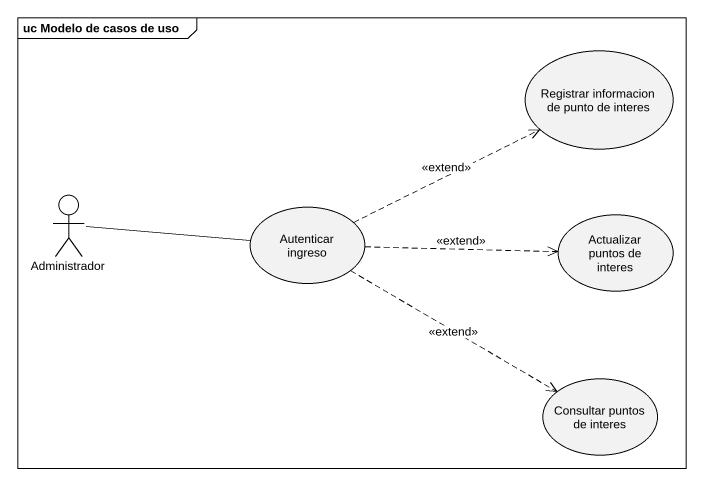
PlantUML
@startuml
mainframe uc Modelo de casos de uso
usecase "Registrar informacion de punto de interes" as Registrar_informacion_de
actor Administrador
usecase "Autenticar ingreso" as Autenticar_ingreso
usecase "Actualizar puntos de interes" as Actualizar_puntos_de_interes
usecase "Consultar puntos de interes" as Consultar_puntos_de_interes
Administrador -right- Autenticar_ingreso
Autenticar_ingreso .right.> Registrar_informacion_de : <<extend>>
Autenticar_ingreso .right.> Actualizar_puntos_de_interes : <<extend>>
Autenticar_ingreso .right.> Consultar_puntos_de_interes : <<extend>>
@enduml
